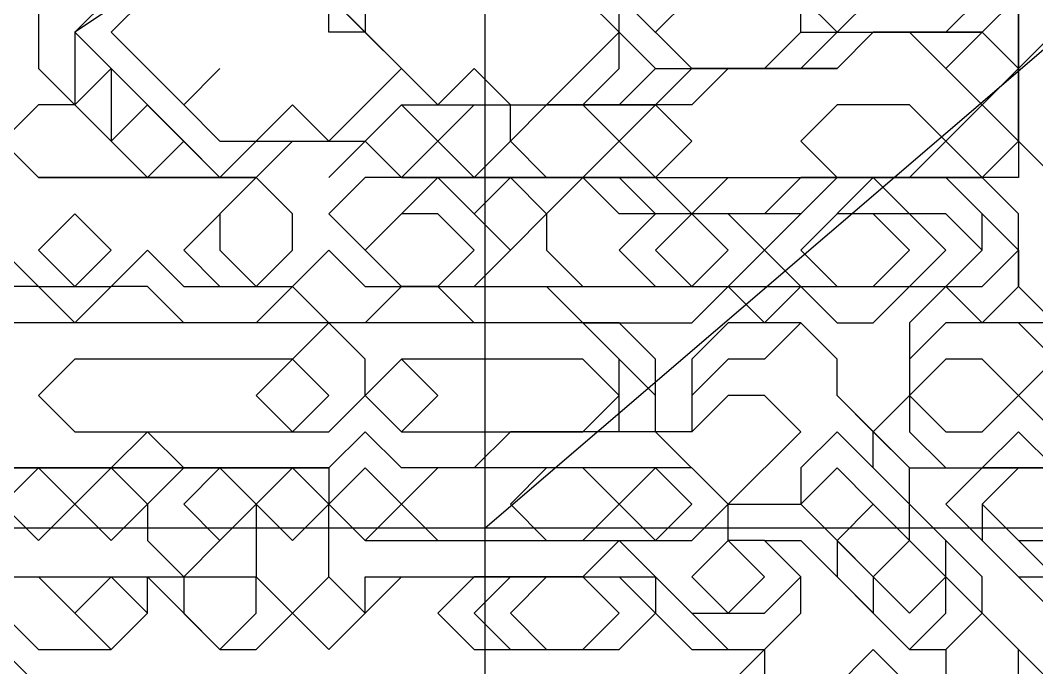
# Model space of a CAD drawing. Extents: x 46 to 224, y 52 to 151.
# Drawn here: x 92.37 to 109.04, y 77.71 to 88.32 of the extents above; entities that cross this region are included whole.
import ezdxf

# ---------------------------------------------------------------- set-up
doc = ezdxf.new("R2010")
doc.units = 0
doc.layers.add('OUTLINE', color=1, linetype='CONTINUOUS')

msp = doc.modelspace()

# ---------------------------------------------------------------- linework, layer by layer
for p, q in [((108.7437, 136.9326), (108.7437, 85.7421)), ((108.7437, 136.9326), (108.7437, 85.7421)), ((108.7437, 86.3373), (108.7437, 132.7659)), ((108.7437, 86.3373), (108.7437, 132.7659)), ((95.0532, 89.3135), (93.2675, 88.123)), ((98.0294, 88.123), (96.8389, 89.3135)), ((98.6246, 87.5278), (96.8389, 89.3135)), ((103.9818, 89.3135), (102.7913, 88.123)), ((107.5532, 88.123), (108.7437, 89.3135)), ((92.6722, 88.7183), (92.6722, 87.5278)), ((93.8627, 88.7183), (93.2675, 88.123)), ((93.8627, 88.7183), (93.2675, 88.123)), ((93.8627, 88.7183), (93.2675, 88.123)), ((93.8627, 88.7183), (93.2675, 88.123)), ((94.4579, 88.7183), (93.8627, 88.123)), ((97.4341, 88.7183), (98.0294, 88.123)), ((97.4341, 88.7183), (99.2198, 86.9326)), ((97.4341, 88.123), (97.4341, 88.7183)), ((98.0294, 88.7183), (98.0294, 88.123)), ((102.196, 88.123), (101.6008, 88.7183)), ((102.196, 88.7183), (103.3865, 87.5278)), ((102.196, 87.5278), (102.196, 88.7183)), ((105.1722, 88.123), (105.1722, 88.7183)), ((105.1722, 88.7183), (105.7675, 88.123)), ((105.7675, 88.123), (106.3627, 88.7183)), ((105.7675, 88.123), (106.3627, 88.7183)), ((107.5532, 88.123), (108.1484, 88.7183)), ((108.1484, 88.123), (108.7437, 88.7183)), ((108.1484, 88.123), (108.7437, 88.7183)), ((108.1484, 88.123), (108.7437, 88.7183)), ((93.2675, 88.123), (93.8627, 87.5278)), ((93.2675, 88.123), (93.2675, 86.9326)), ((93.2675, 88.123), (93.8627, 87.5278)), ((93.2675, 88.123), (95.6484, 85.7421)), ((93.2675, 88.123), (93.2675, 86.9326)), ((93.8627, 88.123), (95.0532, 86.9326)), ((98.0294, 88.123), (97.4341, 88.123)), ((98.0294, 88.123), (99.2198, 86.9326)), ((98.6246, 87.5278), (98.0294, 88.123)), ((101.0056, 86.9326), (102.196, 88.123)), ((102.7913, 87.5278), (102.196, 88.123)), ((102.196, 88.123), (102.7913, 87.5278)), ((102.7913, 88.123), (103.3865, 87.5278)), ((104.577, 87.5278), (105.1722, 88.123)), ((104.577, 87.5278), (105.1722, 88.123)), ((105.1722, 87.5278), (105.7675, 88.123)), ((105.1722, 87.5278), (105.7675, 88.123)), ((105.1722, 88.123), (105.7675, 88.123)), ((105.7675, 88.123), (107.5532, 88.123)), ((105.7675, 87.5278), (106.3627, 88.123)), ((106.3627, 88.123), (105.7675, 87.5278)), ((105.7675, 88.123), (107.5532, 88.123)), ((105.7675, 87.5278), (106.3627, 88.123)), ((106.3627, 88.123), (105.7675, 87.5278)), ((108.1484, 88.123), (106.3627, 88.123)), ((106.3627, 88.123), (108.1484, 88.123)), ((106.3627, 88.123), (108.1484, 88.123)), ((106.9579, 88.123), (106.3627, 88.123)), ((106.3627, 88.123), (108.1484, 88.123)), ((106.9579, 88.123), (106.3627, 88.123)), ((107.5532, 87.5278), (106.9579, 88.123)), ((107.5532, 87.5278), (106.9579, 88.123)), ((108.1484, 88.123), (107.5532, 87.5278)), ((108.1484, 88.123), (107.5532, 87.5278)), ((108.7437, 87.5278), (108.1484, 88.123)), ((108.7437, 87.5278), (108.1484, 88.123)), ((108.7437, 87.5278), (108.1484, 88.123)), ((109.3389, 88.123), (108.7437, 87.5278)), ((92.6722, 87.5278), (93.2675, 86.9326)), ((93.8627, 87.5278), (93.2675, 86.9326)), ((93.8627, 87.5278), (93.8627, 86.3373)), ((95.0532, 86.9326), (95.6484, 87.5278)), ((95.6484, 87.5278), (95.0532, 86.9326)), ((97.4341, 86.3373), (98.6246, 87.5278)), ((98.0294, 86.9326), (98.6246, 87.5278)), ((99.2198, 86.9326), (99.8151, 87.5278)), ((99.8151, 87.5278), (100.4103, 86.9326)), ((101.6008, 86.9326), (102.196, 87.5278)), ((102.196, 86.9326), (102.7913, 87.5278)), ((102.196, 86.9326), (102.7913, 87.5278)), ((102.7913, 87.5278), (105.1722, 87.5278)), ((102.7913, 86.9326), (103.3865, 87.5278)), ((102.7913, 87.5278), (105.1722, 87.5278)), ((102.7913, 86.9326), (103.3865, 87.5278)), ((103.3865, 87.5278), (105.1722, 87.5278)), ((103.9818, 87.5278), (103.3865, 87.5278)), ((103.3865, 87.5278), (105.7675, 87.5278)), ((103.9818, 87.5278), (103.3865, 86.9326)), ((103.3865, 87.5278), (104.577, 87.5278)), ((103.3865, 87.5278), (104.577, 87.5278)), ((103.3865, 87.5278), (105.7675, 87.5278)), ((103.9818, 87.5278), (103.3865, 86.9326)), ((105.1722, 87.5278), (103.9818, 87.5278)), ((105.7675, 87.5278), (103.9818, 87.5278)), ((105.7675, 87.5278), (103.9818, 87.5278)), ((108.1484, 86.9326), (107.5532, 87.5278)), ((107.5532, 87.5278), (108.1484, 86.9326)), ((108.1484, 86.9326), (107.5532, 87.5278)), ((107.5532, 87.5278), (108.1484, 86.9326)), ((108.1484, 86.9326), (108.7437, 87.5278)), ((108.1484, 86.9326), (108.7437, 87.5278)), ((108.7437, 87.5278), (108.7437, 86.3373)), ((108.7437, 86.3373), (108.7437, 87.5278)), ((92.6722, 86.9326), (92.077, 86.3373)), ((93.2675, 86.9326), (92.6722, 86.9326)), ((93.2675, 86.9326), (94.4579, 85.7421)), ((93.2675, 86.9326), (94.4579, 85.7421)), ((93.2675, 86.9326), (94.4579, 85.7421)), ((94.4579, 86.9326), (93.8627, 86.3373)), ((95.0532, 86.3373), (94.4579, 86.9326)), ((95.0532, 86.9326), (95.6484, 86.3373)), ((96.2437, 86.3373), (96.8389, 86.9326)), ((96.8389, 86.9326), (97.4341, 86.3373)), ((97.4341, 86.3373), (98.0294, 86.9326)), ((98.0294, 86.3373), (98.6246, 86.9326)), ((98.0294, 86.3373), (98.6246, 86.9326)), ((98.0294, 86.3373), (98.6246, 86.9326)), ((98.0294, 86.3373), (98.6246, 86.9326)), ((98.6246, 86.9326), (99.2198, 86.3373)), ((98.6246, 86.9326), (99.8151, 85.7421)), ((98.6246, 86.9326), (102.196, 86.9326)), ((98.6246, 86.9326), (99.8151, 85.7421)), ((99.2198, 86.3373), (99.8151, 86.9326)), ((99.2198, 86.9326), (101.6008, 86.9326)), ((99.8151, 86.9326), (102.196, 86.9326)), ((101.0056, 86.9326), (100.4103, 86.3373)), ((100.4103, 86.3373), (100.4103, 86.9326)), ((100.4103, 86.9326), (102.7913, 86.9326)), ((101.0056, 86.9326), (100.4103, 86.3373)), ((100.4103, 86.9326), (101.0056, 86.9326)), ((100.4103, 86.3373), (100.4103, 86.9326)), ((100.4103, 86.9326), (102.7913, 86.9326)), ((101.0056, 86.9326), (100.4103, 86.3373)), ((101.6008, 86.9326), (101.0056, 86.9326)), ((101.0056, 86.9326), (102.196, 86.9326)), ((101.6008, 86.9326), (101.0056, 86.9326)), ((103.3865, 86.9326), (101.0056, 86.9326)), ((103.3865, 86.9326), (101.0056, 86.9326)), ((102.196, 86.3373), (101.6008, 86.9326)), ((102.196, 86.9326), (101.6008, 86.9326)), ((102.7913, 86.9326), (102.196, 86.3373)), ((103.3865, 86.3373), (102.7913, 86.9326)), ((105.7675, 86.9326), (105.1722, 86.3373)), ((106.9579, 86.9326), (105.7675, 86.9326)), ((107.5532, 86.3373), (106.9579, 86.9326)), ((108.1484, 86.9326), (107.5532, 86.3373)), ((108.7437, 86.3373), (108.1484, 86.9326)), ((108.7437, 86.3373), (108.1484, 86.9326)), ((108.7437, 86.3373), (108.1484, 86.9326)), ((92.077, 86.3373), (92.6722, 85.7421)), ((93.8627, 86.3373), (94.4579, 85.7421)), ((93.8627, 86.3373), (94.4579, 85.7421)), ((94.4579, 85.7421), (95.0532, 86.3373)), ((94.4579, 85.7421), (95.0532, 86.3373)), ((95.0532, 86.3373), (95.6484, 85.7421)), ((95.6484, 85.7421), (96.2437, 86.3373)), ((95.6484, 85.7421), (96.2437, 86.3373)), ((95.6484, 86.3373), (96.2437, 86.3373)), ((96.2437, 85.7421), (96.8389, 86.3373)), ((96.2437, 85.7421), (96.8389, 86.3373)), ((96.2437, 85.7421), (96.8389, 86.3373)), ((96.2437, 86.3373), (98.0294, 86.3373)), ((96.2437, 86.3373), (97.4341, 86.3373)), ((96.2437, 85.7421), (96.8389, 86.3373)), ((96.8389, 86.3373), (98.0294, 86.3373)), ((96.8389, 86.3373), (98.0294, 86.3373)), ((96.8389, 86.3373), (98.0294, 86.3373)), ((96.8389, 86.3373), (98.0294, 86.3373)), ((98.0294, 86.3373), (97.4341, 85.7421)), ((97.4341, 85.7421), (98.0294, 86.3373)), ((98.0294, 86.3373), (97.4341, 85.7421)), ((97.4341, 85.7421), (98.0294, 86.3373)), ((98.6246, 85.7421), (98.0294, 86.3373)), ((98.0294, 86.3373), (98.6246, 85.7421)), ((98.6246, 85.7421), (98.0294, 86.3373)), ((98.0294, 86.3373), (98.6246, 85.7421)), ((98.0294, 86.3373), (98.6246, 85.7421)), ((98.6246, 85.7421), (99.2198, 86.3373)), ((99.2198, 86.3373), (99.8151, 85.7421)), ((99.8151, 85.7421), (100.4103, 86.3373)), ((99.8151, 85.7421), (100.4103, 86.3373)), ((100.4103, 86.3373), (101.0056, 85.7421)), ((100.4103, 86.3373), (101.0056, 85.7421)), ((100.4103, 86.3373), (101.0056, 85.7421)), ((101.6008, 85.7421), (102.196, 86.3373)), ((102.196, 86.3373), (102.7913, 85.7421)), ((102.7913, 85.7421), (103.3865, 86.3373)), ((105.1722, 86.3373), (105.7675, 85.7421)), ((106.9579, 85.7421), (107.5532, 86.3373)), ((107.5532, 86.3373), (108.1484, 85.7421)), ((108.1484, 85.7421), (108.7437, 86.3373)), ((108.1484, 85.7421), (108.7437, 86.3373)), ((108.1484, 85.7421), (108.7437, 86.3373)), ((108.1484, 85.7421), (108.7437, 86.3373)), ((108.1484, 85.7421), (108.7437, 86.3373)), ((108.1484, 85.7421), (108.7437, 86.3373)), ((108.7437, 86.3373), (109.3389, 85.7421)), ((92.6722, 85.7421), (96.2437, 85.7421)), ((93.2675, 85.7421), (92.6722, 85.7421)), ((92.6722, 85.7421), (96.2437, 85.7421)), ((96.2437, 85.7421), (93.2675, 85.7421)), ((94.4579, 85.7421), (96.2437, 85.7421)), ((94.4579, 85.7421), (96.2437, 85.7421)), ((94.4579, 85.7421), (96.2437, 85.7421)), ((96.2437, 85.7421), (95.0532, 84.5516)), ((96.2437, 85.7421), (95.6484, 85.1468)), ((96.2437, 85.7421), (95.6484, 85.1468)), ((96.8389, 85.1468), (96.2437, 85.7421)), ((96.8389, 85.1468), (96.2437, 85.7421)), ((96.8389, 85.1468), (96.2437, 85.7421)), ((98.0294, 85.7421), (97.4341, 85.1468)), ((102.196, 85.7421), (98.0294, 85.7421)), ((99.2198, 85.7421), (98.0294, 84.5516)), ((99.2198, 85.7421), (98.0294, 84.5516)), ((102.7913, 85.7421), (98.6246, 85.7421)), ((98.6246, 85.7421), (102.7913, 85.7421)), ((102.7913, 85.7421), (98.6246, 85.7421)), ((98.6246, 85.7421), (102.7913, 85.7421)), ((99.8151, 85.1468), (99.2198, 85.7421)), ((99.8151, 85.1468), (99.2198, 85.7421)), ((99.8151, 85.7421), (108.1484, 85.7421)), ((100.4103, 85.7421), (99.8151, 85.1468)), ((100.4103, 85.7421), (99.8151, 85.1468)), ((101.0056, 85.1468), (100.4103, 85.7421)), ((101.0056, 85.1468), (100.4103, 85.7421)), ((101.0056, 85.7421), (101.6008, 85.7421)), ((101.0056, 85.7421), (108.1484, 85.7421)), ((101.6008, 85.7421), (101.0056, 85.1468)), ((101.0056, 85.7421), (108.1484, 85.7421)), ((101.6008, 85.7421), (101.0056, 85.1468)), ((102.196, 85.1468), (101.6008, 85.7421)), ((102.196, 85.1468), (101.6008, 85.7421)), ((102.7913, 85.1468), (102.196, 85.7421)), ((103.3865, 85.1468), (102.7913, 85.7421)), ((102.7913, 85.7421), (103.3865, 85.1468)), ((103.3865, 85.1468), (102.7913, 85.7421)), ((102.7913, 85.7421), (103.3865, 85.1468)), ((103.3865, 85.1468), (103.9818, 85.7421)), ((103.3865, 85.1468), (103.9818, 85.7421)), ((103.9818, 85.7421), (108.1484, 85.7421)), ((103.9818, 85.7421), (108.1484, 85.7421)), ((105.7675, 85.7421), (104.577, 84.5516)), ((105.1722, 85.7421), (104.577, 85.1468)), ((105.1722, 85.7421), (104.577, 85.1468)), ((105.1722, 85.7421), (104.577, 85.1468)), ((108.7437, 85.7421), (105.1722, 85.7421)), ((108.7437, 85.7421), (105.1722, 85.7421)), ((108.1484, 85.7421), (105.1722, 85.7421)), ((105.7675, 85.7421), (105.1722, 85.1468)), ((106.3627, 85.7421), (105.1722, 84.5516)), ((105.7675, 85.7421), (105.1722, 85.1468)), ((105.7675, 85.7421), (106.9579, 85.7421)), ((107.5532, 85.7421), (105.7675, 85.7421)), ((107.5532, 85.7421), (105.7675, 85.7421)), ((107.5532, 85.7421), (105.7675, 85.7421)), ((106.9579, 85.1468), (106.3627, 85.7421)), ((108.1484, 85.1468), (107.5532, 85.7421)), ((108.7437, 84.5516), (107.5532, 85.7421)), ((108.7437, 84.5516), (107.5532, 85.7421)), ((108.7437, 85.1468), (108.1484, 85.7421)), ((93.2675, 85.1468), (92.6722, 84.5516)), ((93.8627, 84.5516), (93.2675, 85.1468)), ((95.6484, 85.1468), (95.6484, 84.5516)), ((95.6484, 85.1468), (95.6484, 84.5516)), ((96.8389, 84.5516), (96.8389, 85.1468)), ((96.8389, 84.5516), (96.8389, 85.1468)), ((96.8389, 84.5516), (96.8389, 85.1468)), ((97.4341, 85.1468), (98.6246, 83.9564)), ((98.6246, 85.1468), (98.0294, 84.5516)), ((99.2198, 85.1468), (98.6246, 85.1468)), ((99.8151, 84.5516), (99.2198, 85.1468)), ((100.4103, 84.5516), (99.8151, 85.1468)), ((99.8151, 85.1468), (100.4103, 84.5516)), ((100.4103, 84.5516), (99.8151, 85.1468)), ((99.8151, 85.1468), (100.4103, 84.5516)), ((100.4103, 84.5516), (101.0056, 85.1468)), ((100.4103, 84.5516), (101.0056, 85.1468)), ((101.0056, 85.1468), (101.0056, 84.5516)), ((101.0056, 85.1468), (101.0056, 84.5516)), ((102.7913, 85.1468), (102.196, 85.1468)), ((102.7913, 85.1468), (102.196, 84.5516)), ((102.7913, 85.1468), (102.196, 84.5516)), ((102.7913, 85.1468), (102.196, 85.1468)), ((103.3865, 85.1468), (102.7913, 85.1468)), ((105.1722, 85.1468), (102.7913, 85.1468)), ((103.9818, 85.1468), (102.7913, 85.1468)), ((103.3865, 85.1468), (102.7913, 85.1468)), ((103.3865, 85.1468), (102.7913, 84.5516)), ((105.1722, 85.1468), (102.7913, 85.1468)), ((104.577, 85.1468), (103.3865, 85.1468)), ((104.577, 85.1468), (103.3865, 85.1468)), ((104.577, 85.1468), (103.3865, 85.1468)), ((103.9818, 84.5516), (103.3865, 85.1468)), ((103.9818, 84.5516), (103.3865, 85.1468)), ((104.577, 84.5516), (103.9818, 85.1468)), ((105.7675, 85.1468), (105.1722, 84.5516)), ((105.7675, 85.1468), (105.1722, 84.5516)), ((106.9579, 85.1468), (105.7675, 85.1468)), ((106.3627, 85.1468), (105.7675, 85.1468)), ((106.9579, 84.5516), (106.3627, 85.1468)), ((107.5532, 85.1468), (106.9579, 85.1468)), ((107.5532, 84.5516), (106.9579, 85.1468)), ((108.1484, 84.5516), (107.5532, 85.1468)), ((108.1484, 84.5516), (108.1484, 85.1468)), ((108.7437, 84.5516), (108.7437, 85.1468)), ((92.077, 84.5516), (92.6722, 83.9564)), ((92.077, 84.5516), (92.6722, 83.9564)), ((92.6722, 84.5516), (93.2675, 83.9564)), ((93.2675, 83.9564), (93.8627, 84.5516)), ((93.8627, 83.9564), (94.4579, 84.5516)), ((93.8627, 83.9564), (94.4579, 84.5516)), ((94.4579, 84.5516), (95.0532, 83.9564)), ((94.4579, 84.5516), (95.0532, 83.9564)), ((95.0532, 84.5516), (95.6484, 83.9564)), ((95.6484, 84.5516), (96.2437, 83.9564)), ((95.6484, 84.5516), (96.2437, 83.9564)), ((96.2437, 83.9564), (96.8389, 84.5516)), ((96.2437, 83.9564), (96.8389, 84.5516)), ((96.2437, 83.9564), (96.8389, 84.5516)), ((96.8389, 83.9564), (97.4341, 84.5516)), ((96.8389, 83.9564), (97.4341, 84.5516)), ((97.4341, 84.5516), (98.0294, 83.9564)), ((97.4341, 84.5516), (98.0294, 83.9564)), ((98.0294, 84.5516), (98.6246, 83.9564)), ((98.0294, 84.5516), (98.6246, 83.9564)), ((98.0294, 84.5516), (98.6246, 83.9564)), ((99.2198, 83.9564), (99.8151, 84.5516)), ((99.8151, 83.9564), (100.4103, 84.5516)), ((99.8151, 83.9564), (100.4103, 84.5516)), ((101.0056, 84.5516), (101.6008, 83.9564)), ((101.0056, 84.5516), (101.6008, 83.9564)), ((102.196, 84.5516), (102.7913, 83.9564)), ((102.196, 84.5516), (102.7913, 83.9564)), ((102.7913, 84.5516), (103.3865, 83.9564)), ((103.3865, 83.9564), (103.9818, 84.5516)), ((103.3865, 83.9564), (103.9818, 84.5516)), ((103.9818, 83.9564), (104.577, 84.5516)), ((104.577, 84.5516), (105.1722, 83.9564)), ((105.1722, 84.5516), (105.7675, 83.9564)), ((105.1722, 84.5516), (105.7675, 83.9564)), ((105.1722, 84.5516), (105.7675, 83.9564)), ((106.3627, 83.9564), (106.9579, 84.5516)), ((106.9579, 83.9564), (107.5532, 84.5516)), ((107.5532, 83.9564), (108.1484, 84.5516)), ((107.5532, 83.9564), (108.1484, 84.5516)), ((108.1484, 83.9564), (108.7437, 84.5516)), ((108.1484, 83.9564), (108.7437, 84.5516)), ((108.1484, 83.9564), (108.7437, 84.5516)), ((108.7437, 83.9564), (108.7437, 84.5516)), ((108.7437, 84.5516), (108.7437, 83.9564)), ((108.7437, 83.9564), (108.7437, 84.5516)), ((108.7437, 84.5516), (108.7437, 83.9564)), ((92.6722, 83.9564), (92.077, 83.9564)), ((92.6722, 83.9564), (92.077, 83.9564)), ((93.2675, 83.3611), (92.6722, 83.9564)), ((92.6722, 83.9564), (93.8627, 83.9564)), ((93.2675, 83.3611), (92.6722, 83.9564)), ((92.6722, 83.9564), (93.8627, 83.9564)), ((93.8627, 83.9564), (93.2675, 83.3611)), ((93.8627, 83.9564), (93.2675, 83.3611)), ((94.4579, 83.9564), (93.8627, 83.9564)), ((94.4579, 83.9564), (93.8627, 83.9564)), ((95.0532, 83.3611), (94.4579, 83.9564)), ((95.0532, 83.3611), (94.4579, 83.9564)), ((95.0532, 83.9564), (96.8389, 83.9564)), ((95.0532, 83.9564), (96.8389, 83.9564)), ((95.6484, 83.9564), (96.2437, 83.9564)), ((96.8389, 83.9564), (96.2437, 83.3611)), ((96.8389, 83.9564), (96.2437, 83.3611)), ((97.4341, 83.3611), (96.8389, 83.9564)), ((97.4341, 83.3611), (96.8389, 83.9564)), ((98.6246, 83.9564), (98.0294, 83.3611)), ((98.0294, 83.9564), (101.0056, 83.9564)), ((98.6246, 83.9564), (98.0294, 83.3611)), ((98.0294, 83.9564), (101.0056, 83.9564)), ((98.6246, 83.9564), (99.2198, 83.9564)), ((99.2198, 83.9564), (98.6246, 83.9564)), ((99.2198, 83.9564), (98.6246, 83.9564)), ((98.6246, 83.9564), (108.1484, 83.9564)), ((98.6246, 83.9564), (99.8151, 83.9564)), ((98.6246, 83.9564), (99.8151, 83.9564)), ((99.8151, 83.3611), (99.2198, 83.9564)), ((99.8151, 83.3611), (99.2198, 83.9564)), ((101.0056, 83.9564), (101.6008, 83.3611)), ((101.0056, 83.9564), (101.6008, 83.3611)), ((101.6008, 83.9564), (108.1484, 83.9564)), ((101.6008, 83.9564), (108.1484, 83.9564)), ((102.7913, 83.9564), (103.9818, 83.9564)), ((102.7913, 83.9564), (103.3865, 83.9564)), ((103.3865, 83.3611), (103.9818, 83.9564)), ((103.3865, 83.3611), (103.9818, 83.9564)), ((103.9818, 83.9564), (104.577, 83.3611)), ((103.9818, 83.9564), (104.577, 83.3611)), ((104.577, 83.3611), (105.1722, 83.9564)), ((104.577, 83.3611), (105.1722, 83.9564)), ((105.1722, 83.9564), (107.5532, 83.9564)), ((105.1722, 83.9564), (105.7675, 83.3611)), ((105.1722, 83.9564), (105.7675, 83.3611)), ((105.7675, 83.9564), (107.5532, 83.9564)), ((105.7675, 83.9564), (106.9579, 83.9564)), ((105.7675, 83.9564), (106.3627, 83.9564)), ((106.3627, 83.3611), (106.9579, 83.9564)), ((106.3627, 83.3611), (106.9579, 83.9564)), ((106.9579, 83.9564), (107.5532, 83.9564)), ((107.5532, 83.9564), (106.9579, 83.3611)), ((106.9579, 83.9564), (107.5532, 83.9564)), ((107.5532, 83.9564), (106.9579, 83.3611)), ((107.5532, 83.9564), (108.1484, 83.3611)), ((108.1484, 83.3611), (107.5532, 83.9564)), ((107.5532, 83.9564), (108.1484, 83.3611)), ((108.1484, 83.3611), (107.5532, 83.9564)), ((108.1484, 83.3611), (108.7437, 83.9564)), ((108.7437, 83.9564), (108.1484, 83.3611)), ((108.1484, 83.3611), (108.7437, 83.9564)), ((108.7437, 83.9564), (108.1484, 83.3611)), ((108.7437, 83.9564), (109.3389, 83.3611)), ((109.3389, 83.3611), (108.7437, 83.9564)), ((108.7437, 83.9564), (109.3389, 83.3611)), ((109.3389, 83.3611), (108.7437, 83.9564)), ((101.6008, 83.3611), (88.5056, 83.3611)), ((101.6008, 83.3611), (88.5056, 83.3611)), ((101.6008, 83.3611), (88.5056, 83.3611)), ((96.2437, 83.3611), (95.0532, 83.3611)), ((96.2437, 83.3611), (95.0532, 83.3611)), ((97.4341, 83.3611), (96.8389, 82.7659)), ((98.0294, 82.7659), (97.4341, 83.3611)), ((98.0294, 83.3611), (97.4341, 83.3611)), ((98.0294, 83.3611), (97.4341, 83.3611)), ((102.196, 83.3611), (99.8151, 83.3611)), ((102.196, 83.3611), (99.8151, 83.3611)), ((101.6008, 83.3611), (103.3865, 83.3611)), ((101.6008, 83.3611), (103.3865, 83.3611)), ((102.196, 82.7659), (101.6008, 83.3611)), ((102.196, 82.7659), (101.6008, 83.3611)), ((102.196, 82.7659), (101.6008, 83.3611)), ((102.7913, 82.7659), (102.196, 83.3611)), ((102.7913, 82.7659), (102.196, 83.3611)), ((103.9818, 83.3611), (103.3865, 82.7659)), ((103.9818, 83.3611), (103.3865, 82.7659)), ((105.1722, 83.3611), (103.9818, 83.3611)), ((105.1722, 83.3611), (103.9818, 83.3611)), ((105.1722, 83.3611), (104.577, 82.7659)), ((105.7675, 82.7659), (105.1722, 83.3611)), ((105.7675, 82.7659), (105.1722, 83.3611)), ((105.7675, 82.7659), (105.1722, 83.3611)), ((105.7675, 83.3611), (106.3627, 83.3611)), ((105.7675, 83.3611), (106.3627, 83.3611)), ((106.9579, 83.3611), (106.9579, 82.1707)), ((106.9579, 83.3611), (106.9579, 82.1707)), ((107.5532, 83.3611), (106.9579, 82.7659)), ((107.5532, 83.3611), (106.9579, 82.7659)), ((107.5532, 83.3611), (106.9579, 82.7659)), ((125.4103, 83.3611), (107.5532, 83.3611)), ((108.7437, 83.3611), (107.5532, 83.3611)), ((108.7437, 83.3611), (107.5532, 83.3611)), ((109.3389, 82.7659), (108.7437, 83.3611)), ((109.3389, 82.7659), (108.7437, 83.3611)), ((93.2675, 82.7659), (92.6722, 82.1707)), ((96.8389, 82.7659), (93.2675, 82.7659)), ((96.8389, 82.7659), (96.2437, 82.1707)), ((97.4341, 82.1707), (96.8389, 82.7659)), ((98.0294, 82.1707), (98.0294, 82.7659)), ((98.6246, 82.7659), (98.0294, 82.1707)), ((98.6246, 82.7659), (98.0294, 82.1707)), ((101.6008, 82.7659), (98.6246, 82.7659)), ((99.2198, 82.1707), (98.6246, 82.7659)), ((102.196, 82.1707), (101.6008, 82.7659)), ((102.7913, 82.1707), (102.196, 82.7659)), ((102.196, 82.1707), (102.196, 82.7659)), ((102.196, 82.1707), (102.196, 82.7659)), ((102.7913, 81.5754), (102.7913, 82.7659)), ((102.7913, 81.5754), (102.7913, 82.7659)), ((103.3865, 82.7659), (103.3865, 81.5754)), ((103.3865, 82.7659), (103.3865, 81.5754)), ((103.9818, 82.7659), (103.3865, 82.1707)), ((104.577, 82.7659), (103.9818, 82.7659)), ((105.7675, 82.1707), (105.7675, 82.7659)), ((105.7675, 82.1707), (105.7675, 82.7659)), ((105.7675, 82.1707), (105.7675, 82.7659)), ((107.5532, 82.7659), (106.9579, 82.1707)), ((106.9579, 82.7659), (106.9579, 81.5754)), ((106.9579, 82.7659), (106.9579, 81.5754)), ((106.9579, 82.7659), (106.9579, 81.5754)), ((108.1484, 82.7659), (107.5532, 82.7659)), ((108.7437, 82.1707), (108.1484, 82.7659)), ((109.3389, 82.7659), (108.7437, 82.1707)), ((92.6722, 82.1707), (93.2675, 81.5754)), ((96.2437, 82.1707), (96.8389, 81.5754)), ((96.8389, 81.5754), (97.4341, 82.1707)), ((97.4341, 81.5754), (98.0294, 82.1707)), ((98.0294, 82.1707), (98.6246, 81.5754)), ((98.0294, 82.1707), (98.6246, 81.5754)), ((98.6246, 81.5754), (99.2198, 82.1707)), ((101.6008, 81.5754), (102.196, 82.1707)), ((102.196, 81.5754), (102.196, 82.1707)), ((102.196, 81.5754), (102.196, 82.1707)), ((102.7913, 81.5754), (102.7913, 82.1707)), ((103.3865, 82.1707), (103.3865, 81.5754)), ((103.9818, 82.1707), (103.3865, 81.5754)), ((103.9818, 82.1707), (103.3865, 81.5754)), ((104.577, 82.1707), (103.9818, 82.1707)), ((104.577, 82.1707), (103.9818, 82.1707)), ((105.1722, 81.5754), (104.577, 82.1707)), ((105.1722, 81.5754), (104.577, 82.1707)), ((106.9579, 80.9802), (105.7675, 82.1707)), ((106.9579, 80.9802), (105.7675, 82.1707)), ((106.3627, 81.5754), (105.7675, 82.1707)), ((106.9579, 82.1707), (106.3627, 81.5754)), ((106.9579, 82.1707), (106.3627, 81.5754)), ((106.9579, 82.1707), (107.5532, 81.5754)), ((108.1484, 81.5754), (108.7437, 82.1707)), ((108.7437, 82.1707), (109.3389, 81.5754)), ((93.2675, 81.5754), (97.4341, 81.5754)), ((93.8627, 80.9802), (94.4579, 81.5754)), ((93.8627, 80.9802), (94.4579, 81.5754)), ((94.4579, 81.5754), (95.0532, 80.9802)), ((94.4579, 81.5754), (95.0532, 80.9802)), ((98.0294, 81.5754), (97.4341, 80.9802)), ((98.6246, 80.9802), (98.0294, 81.5754)), ((98.6246, 81.5754), (101.6008, 81.5754)), ((100.4103, 81.5754), (99.8151, 80.9802)), ((102.7913, 81.5754), (100.4103, 81.5754)), ((103.3865, 81.5754), (102.196, 81.5754)), ((103.3865, 81.5754), (102.196, 81.5754)), ((103.9818, 80.3849), (102.7913, 81.5754)), ((103.3865, 81.5754), (102.7913, 81.5754)), ((103.3865, 81.5754), (102.7913, 81.5754)), ((103.3865, 81.5754), (102.7913, 81.5754)), ((103.9818, 80.3849), (105.1722, 81.5754)), ((103.9818, 80.3849), (105.1722, 81.5754)), ((105.7675, 81.5754), (105.1722, 80.9802)), ((105.7675, 81.5754), (105.1722, 80.9802)), ((106.3627, 80.9802), (105.7675, 81.5754)), ((106.3627, 80.9802), (105.7675, 81.5754)), ((106.3627, 81.5754), (106.9579, 80.9802)), ((106.3627, 81.5754), (106.9579, 80.9802)), ((106.3627, 80.9802), (106.3627, 81.5754)), ((106.9579, 81.5754), (107.5532, 80.9802)), ((106.9579, 81.5754), (107.5532, 80.9802)), ((106.9579, 81.5754), (107.5532, 80.9802)), ((107.5532, 81.5754), (108.1484, 81.5754)), ((108.1484, 80.9802), (108.7437, 81.5754)), ((108.1484, 80.9802), (108.7437, 81.5754)), ((108.7437, 81.5754), (109.3389, 80.9802)), ((108.7437, 81.5754), (109.3389, 80.9802)), ((88.5056, 80.9802), (95.0532, 80.9802)), ((95.0532, 80.9802), (91.4818, 80.9802)), ((91.4818, 80.9802), (93.8627, 80.9802)), ((97.4341, 80.9802), (91.4818, 80.9802)), ((91.4818, 80.9802), (93.8627, 80.9802)), ((97.4341, 80.9802), (91.4818, 80.9802)), ((92.6722, 80.9802), (92.077, 80.3849)), ((92.077, 80.9802), (94.4579, 80.9802)), ((92.6722, 80.9802), (92.077, 80.9802)), ((93.2675, 80.3849), (92.6722, 80.9802)), ((94.4579, 80.9802), (92.6722, 80.9802)), ((93.8627, 80.9802), (93.2675, 80.3849)), ((94.4579, 80.3849), (93.8627, 80.9802)), ((95.0532, 80.9802), (94.4579, 80.3849)), ((95.6484, 80.9802), (95.0532, 80.9802)), ((95.0532, 80.9802), (97.4341, 80.9802)), ((95.6484, 80.9802), (95.0532, 80.3849)), ((95.0532, 80.9802), (97.4341, 80.9802)), ((96.2437, 80.3849), (95.6484, 80.9802)), ((96.2437, 80.3849), (95.6484, 80.9802)), ((96.8389, 80.9802), (96.2437, 80.3849)), ((96.2437, 80.9802), (97.4341, 80.9802)), ((96.8389, 80.9802), (96.2437, 80.9802)), ((96.2437, 80.9802), (97.4341, 80.9802)), ((96.8389, 80.9802), (96.2437, 80.9802)), ((96.8389, 80.9802), (96.2437, 80.3849)), ((97.4341, 80.3849), (96.8389, 80.9802)), ((97.4341, 80.9802), (96.8389, 80.9802)), ((97.4341, 80.9802), (96.8389, 80.9802)), ((97.4341, 80.3849), (96.8389, 80.9802)), ((97.4341, 80.9802), (97.4341, 80.3849)), ((98.0294, 80.9802), (97.4341, 80.3849)), ((98.6246, 80.3849), (98.0294, 80.9802)), ((99.2198, 80.9802), (98.6246, 80.9802)), ((99.2198, 80.9802), (98.6246, 80.3849)), ((99.8151, 80.9802), (99.2198, 80.9802)), ((103.3865, 80.9802), (99.2198, 80.9802)), ((101.0056, 80.9802), (100.4103, 80.3849)), ((101.6008, 80.9802), (101.0056, 80.9802)), ((102.196, 80.3849), (101.6008, 80.9802)), ((102.7913, 80.9802), (102.196, 80.3849)), ((103.3865, 80.3849), (102.7913, 80.9802)), ((103.9818, 80.3849), (103.3865, 80.9802)), ((105.7675, 80.9802), (105.1722, 80.3849)), ((105.1722, 80.9802), (105.1722, 80.3849)), ((105.1722, 80.9802), (105.1722, 80.3849)), ((106.3627, 80.3849), (105.7675, 80.9802)), ((107.5532, 79.7897), (106.3627, 80.9802)), ((106.9579, 80.3849), (106.3627, 80.9802)), ((106.9579, 80.3849), (106.3627, 80.9802)), ((106.9579, 80.3849), (106.9579, 80.9802)), ((106.9579, 80.9802), (109.9341, 80.9802)), ((106.9579, 80.3849), (106.9579, 80.9802)), ((106.9579, 80.9802), (109.9341, 80.9802)), ((108.1484, 80.9802), (107.5532, 80.3849)), ((108.1484, 80.9802), (107.5532, 80.3849)), ((107.5532, 80.9802), (118.2675, 80.9802)), ((107.5532, 80.9802), (108.1484, 80.9802)), ((107.5532, 80.9802), (108.1484, 80.9802)), ((108.7437, 80.9802), (108.1484, 80.3849)), ((109.9341, 80.9802), (108.1484, 80.9802)), ((109.9341, 80.9802), (108.1484, 80.9802)), ((108.7437, 80.9802), (108.1484, 80.3849)), ((108.7437, 80.9802), (108.1484, 80.3849)), ((108.7437, 80.9802), (108.1484, 80.3849)), ((109.3389, 80.9802), (108.7437, 80.9802)), ((118.2675, 80.9802), (108.7437, 80.9802)), ((118.8627, 80.9802), (108.7437, 80.9802)), ((118.8627, 80.9802), (108.7437, 80.9802)), ((92.077, 80.3849), (92.6722, 79.7897)), ((92.6722, 79.7897), (93.2675, 80.3849)), ((93.2675, 80.3849), (93.8627, 79.7897)), ((93.8627, 79.7897), (94.4579, 80.3849)), ((94.4579, 80.3849), (94.4579, 79.7897)), ((95.0532, 80.3849), (95.6484, 79.7897)), ((95.6484, 79.7897), (96.2437, 80.3849)), ((95.6484, 79.7897), (96.2437, 80.3849)), ((96.2437, 80.3849), (96.2437, 79.1945)), ((96.2437, 80.3849), (96.8389, 79.7897)), ((96.8389, 79.7897), (97.4341, 80.3849)), ((97.4341, 80.3849), (98.0294, 79.7897)), ((97.4341, 79.7897), (97.4341, 80.3849)), ((97.4341, 80.3849), (98.0294, 79.7897)), ((98.0294, 79.7897), (98.6246, 80.3849)), ((98.6246, 80.3849), (99.2198, 79.7897)), ((100.4103, 80.3849), (101.0056, 79.7897)), ((101.6008, 79.7897), (102.196, 80.3849)), ((102.196, 80.3849), (102.7913, 79.7897)), ((102.7913, 79.7897), (103.3865, 80.3849)), ((103.3865, 79.7897), (103.9818, 80.3849)), ((103.3865, 79.7897), (103.9818, 80.3849)), ((103.9818, 79.7897), (103.9818, 80.3849)), ((103.9818, 80.3849), (105.1722, 80.3849)), ((103.9818, 79.7897), (103.9818, 80.3849)), ((103.9818, 79.7897), (103.9818, 80.3849)), ((105.1722, 80.3849), (105.7675, 79.7897)), ((105.1722, 80.3849), (105.7675, 79.7897)), ((105.1722, 80.3849), (106.3627, 79.1945)), ((105.1722, 80.3849), (106.3627, 79.1945)), ((105.7675, 79.7897), (106.3627, 80.3849)), ((106.3627, 80.3849), (105.7675, 79.7897)), ((106.9579, 79.7897), (106.3627, 80.3849)), ((108.1484, 79.1945), (106.9579, 80.3849)), ((108.1484, 79.1945), (106.9579, 80.3849)), ((106.9579, 79.7897), (106.9579, 80.3849)), ((106.9579, 79.7897), (106.9579, 80.3849)), ((107.5532, 80.3849), (109.9341, 78.004)), ((107.5532, 80.3849), (109.9341, 78.004)), ((108.1484, 80.3849), (108.7437, 79.7897)), ((108.1484, 80.3849), (108.1484, 79.7897)), ((108.1484, 80.3849), (109.3389, 79.1945)), ((108.1484, 80.3849), (109.3389, 79.1945)), ((92.6722, 77.4088), (90.2913, 79.7897)), ((92.6722, 77.4088), (90.2913, 79.7897)), ((94.4579, 79.7897), (95.0532, 79.1945)), ((95.0532, 79.1945), (95.6484, 79.7897)), ((97.4341, 79.1945), (97.4341, 79.7897)), ((98.0294, 79.7897), (103.3865, 79.7897)), ((99.2198, 79.7897), (103.3865, 79.7897)), ((101.0056, 79.7897), (101.6008, 79.7897)), ((101.6008, 79.1945), (102.196, 79.7897)), ((101.6008, 79.1945), (102.196, 79.7897)), ((102.196, 79.7897), (103.3865, 78.5992)), ((102.196, 79.7897), (103.3865, 78.5992)), ((103.9818, 79.7897), (103.3865, 79.1945)), ((104.577, 79.1945), (103.9818, 79.7897)), ((104.577, 79.7897), (103.9818, 79.7897)), ((104.577, 79.7897), (103.9818, 79.7897)), ((104.577, 79.7897), (103.9818, 79.7897)), ((105.1722, 79.1945), (104.577, 79.7897)), ((104.577, 79.7897), (105.1722, 79.7897)), ((105.1722, 79.1945), (104.577, 79.7897)), ((104.577, 79.7897), (105.1722, 79.7897)), ((105.1722, 79.1945), (104.577, 79.7897)), ((105.1722, 79.1945), (104.577, 79.7897)), ((105.1722, 79.1945), (104.577, 79.7897)), ((105.1722, 79.7897), (106.9579, 78.004)), ((105.1722, 79.7897), (106.9579, 78.004)), ((105.7675, 79.7897), (106.3627, 79.1945)), ((105.7675, 79.7897), (105.7675, 79.1945)), ((106.3627, 79.1945), (106.9579, 79.7897)), ((106.9579, 79.7897), (106.3627, 79.1945)), ((106.3627, 79.1945), (106.9579, 79.7897)), ((106.9579, 79.7897), (106.3627, 79.1945)), ((106.9579, 79.7897), (106.3627, 79.1945)), ((106.3627, 79.1945), (106.9579, 79.7897)), ((106.9579, 79.7897), (106.3627, 79.1945)), ((107.5532, 79.1945), (106.9579, 79.7897)), ((107.5532, 79.1945), (106.9579, 79.7897)), ((107.5532, 79.1945), (106.9579, 79.7897)), ((107.5532, 79.1945), (106.9579, 79.7897)), ((107.5532, 79.1945), (107.5532, 79.7897)), ((108.1484, 79.7897), (108.7437, 79.1945)), ((108.7437, 79.7897), (109.3389, 79.7897)), ((92.077, 79.1945), (92.6722, 79.1945)), ((92.077, 79.1945), (96.2437, 79.1945)), ((92.077, 79.1945), (96.2437, 79.1945)), ((92.6722, 79.1945), (93.2675, 78.5992)), ((93.2675, 78.5992), (93.8627, 79.1945)), ((93.8627, 79.1945), (93.2675, 78.5992)), ((93.8627, 79.1945), (95.0532, 79.1945)), ((94.4579, 78.5992), (93.8627, 79.1945)), ((94.4579, 78.5992), (94.4579, 79.1945)), ((94.4579, 79.1945), (95.6484, 78.004)), ((94.4579, 78.5992), (94.4579, 79.1945)), ((94.4579, 79.1945), (95.6484, 78.004)), ((95.0532, 79.1945), (95.0532, 78.5992)), ((96.2437, 79.1945), (96.8389, 78.5992)), ((96.8389, 78.5992), (96.2437, 79.1945)), ((96.2437, 79.1945), (97.4341, 78.004)), ((96.8389, 78.5992), (96.2437, 79.1945)), ((96.2437, 79.1945), (97.4341, 78.004)), ((96.2437, 78.5992), (96.2437, 79.1945)), ((96.2437, 79.1945), (97.4341, 78.004)), ((96.2437, 79.1945), (97.4341, 78.004)), ((96.2437, 79.1945), (97.4341, 78.004)), ((96.8389, 78.5992), (97.4341, 79.1945)), ((97.4341, 79.1945), (96.8389, 78.5992)), ((98.0294, 78.5992), (97.4341, 79.1945)), ((97.4341, 78.004), (98.6246, 79.1945)), ((97.4341, 78.004), (98.6246, 79.1945)), ((98.0294, 78.5992), (98.0294, 79.1945)), ((98.0294, 79.1945), (102.7913, 79.1945)), ((98.0294, 78.5992), (98.0294, 79.1945)), ((98.0294, 79.1945), (101.6008, 79.1945)), ((98.0294, 78.5992), (98.0294, 79.1945)), ((98.0294, 79.1945), (101.6008, 79.1945)), ((98.6246, 79.1945), (100.4103, 79.1945)), ((98.6246, 79.1945), (100.4103, 79.1945)), ((99.8151, 79.1945), (99.2198, 78.5992)), ((99.8151, 79.1945), (99.2198, 78.5992)), ((100.4103, 79.1945), (99.8151, 79.1945)), ((100.4103, 79.1945), (99.8151, 79.1945)), ((100.4103, 79.1945), (99.8151, 78.5992)), ((101.6008, 79.1945), (100.4103, 79.1945)), ((101.0056, 79.1945), (100.4103, 78.5992)), ((101.0056, 79.1945), (100.4103, 78.5992)), ((101.6008, 79.1945), (101.0056, 79.1945)), ((101.6008, 79.1945), (101.0056, 79.1945)), ((102.196, 78.5992), (101.6008, 79.1945)), ((102.196, 78.5992), (101.6008, 79.1945)), ((102.196, 78.5992), (101.6008, 79.1945)), ((102.7913, 78.5992), (102.196, 79.1945)), ((102.196, 79.1945), (102.7913, 79.1945)), ((102.7913, 78.5992), (102.196, 79.1945)), ((102.196, 79.1945), (102.7913, 79.1945)), ((102.7913, 79.1945), (102.7913, 78.5992)), ((102.7913, 79.1945), (102.7913, 78.5992)), ((102.7913, 79.1945), (103.9818, 78.004)), ((103.3865, 79.1945), (103.9818, 78.5992)), ((103.9818, 78.5992), (104.577, 79.1945)), ((104.577, 78.5992), (105.1722, 79.1945)), ((104.577, 78.5992), (105.1722, 79.1945)), ((105.1722, 78.5992), (105.1722, 79.1945)), ((105.1722, 78.5992), (105.1722, 79.1945)), ((105.1722, 78.5992), (105.1722, 79.1945)), ((105.7675, 79.1945), (106.9579, 78.004)), ((106.3627, 79.1945), (106.9579, 78.5992)), ((106.3627, 79.1945), (106.3627, 78.5992)), ((106.3627, 79.1945), (106.9579, 78.5992)), ((106.3627, 79.1945), (106.3627, 78.5992)), ((106.9579, 78.5992), (107.5532, 79.1945)), ((106.9579, 78.5992), (107.5532, 79.1945)), ((108.1484, 78.5992), (107.5532, 79.1945)), ((107.5532, 78.5992), (107.5532, 79.1945)), ((107.5532, 78.5992), (107.5532, 79.1945)), ((108.1484, 78.5992), (108.1484, 79.1945)), ((108.1484, 78.5992), (108.1484, 79.1945)), ((108.7437, 79.1945), (109.3389, 79.1945)), ((92.077, 78.5992), (92.6722, 78.004)), ((92.077, 78.5992), (92.6722, 78.004)), ((93.2675, 78.5992), (93.8627, 78.004)), ((93.8627, 78.004), (94.4579, 78.5992)), ((93.8627, 78.004), (94.4579, 78.5992)), ((93.8627, 78.004), (94.4579, 78.5992)), ((95.0532, 78.5992), (95.6484, 78.004)), ((95.6484, 78.004), (96.2437, 78.5992)), ((96.2437, 78.004), (96.8389, 78.5992)), ((96.2437, 78.004), (96.8389, 78.5992)), ((96.8389, 78.5992), (97.4341, 78.004)), ((97.4341, 78.004), (98.0294, 78.5992)), ((97.4341, 78.004), (98.0294, 78.5992)), ((97.4341, 78.004), (98.0294, 78.5992)), ((97.4341, 78.004), (98.0294, 78.5992)), ((99.2198, 78.5992), (99.8151, 78.004)), ((99.2198, 78.5992), (99.8151, 78.004)), ((99.8151, 78.5992), (100.4103, 78.004)), ((100.4103, 78.5992), (101.0056, 78.004)), ((100.4103, 78.5992), (101.0056, 78.004)), ((101.6008, 78.004), (102.196, 78.5992)), ((101.6008, 78.004), (102.196, 78.5992)), ((101.6008, 78.004), (102.196, 78.5992)), ((102.196, 78.004), (102.7913, 78.5992)), ((102.196, 78.004), (102.7913, 78.5992)), ((102.7913, 78.5992), (103.3865, 78.004)), ((102.7913, 78.5992), (103.3865, 78.004)), ((103.3865, 78.5992), (104.577, 78.5992)), ((103.3865, 78.5992), (104.577, 78.5992)), ((104.577, 78.004), (105.1722, 78.5992)), ((104.577, 78.004), (105.1722, 78.5992)), ((104.577, 78.004), (105.1722, 78.5992)), ((106.3627, 78.5992), (106.9579, 78.004)), ((106.3627, 78.5992), (106.9579, 78.004)), ((106.9579, 78.004), (107.5532, 78.5992)), ((106.9579, 78.004), (107.5532, 78.5992)), ((107.5532, 78.004), (108.1484, 78.5992)), ((107.5532, 78.004), (108.1484, 78.5992)), ((108.1484, 78.5992), (107.5532, 78.004)), ((107.5532, 78.004), (108.1484, 78.5992)), ((108.1484, 78.5992), (107.5532, 78.004)), ((108.7437, 78.004), (108.1484, 78.5992)), ((108.7437, 78.004), (108.1484, 78.5992)), ((92.6722, 78.004), (93.8627, 78.004)), ((92.6722, 78.004), (93.8627, 78.004)), ((95.6484, 78.004), (96.2437, 78.004)), ((95.6484, 78.004), (96.2437, 78.004)), ((99.8151, 78.004), (102.196, 78.004)), ((99.8151, 78.004), (102.196, 78.004)), ((100.4103, 78.004), (101.6008, 78.004)), ((101.0056, 78.004), (101.6008, 78.004)), ((101.0056, 78.004), (101.6008, 78.004)), ((103.3865, 78.004), (104.577, 78.004)), ((103.3865, 78.004), (104.577, 78.004)), ((103.9818, 77.4088), (104.577, 78.004)), ((103.9818, 78.004), (104.577, 78.004)), ((104.577, 78.004), (104.577, 77.4088)), ((106.3627, 78.004), (105.1722, 76.8135)), ((106.3627, 78.004), (105.1722, 76.8135)), ((106.9579, 77.4088), (106.3627, 78.004)), ((106.9579, 77.4088), (106.3627, 78.004)), ((106.9579, 78.004), (107.5532, 78.004)), ((106.9579, 78.004), (107.5532, 78.004)), ((106.9579, 78.004), (107.5532, 78.004)), ((107.5532, 78.004), (107.5532, 77.4088)), ((107.5532, 78.004), (107.5532, 77.4088)), ((109.3389, 77.4088), (108.7437, 78.004)), ((108.7437, 77.4088), (108.7437, 78.004))]:
    msp.add_line(p, q)
at = {"layer": 'OUTLINE', "color": 1}
for p, q in [((100, 55), (100, 120)), ((100, 80), (135, 110)), ((50, 80), (220, 80))]:
    msp.add_line(p, q, dxfattribs=at)

doc.saveas('drawing.dxf')
